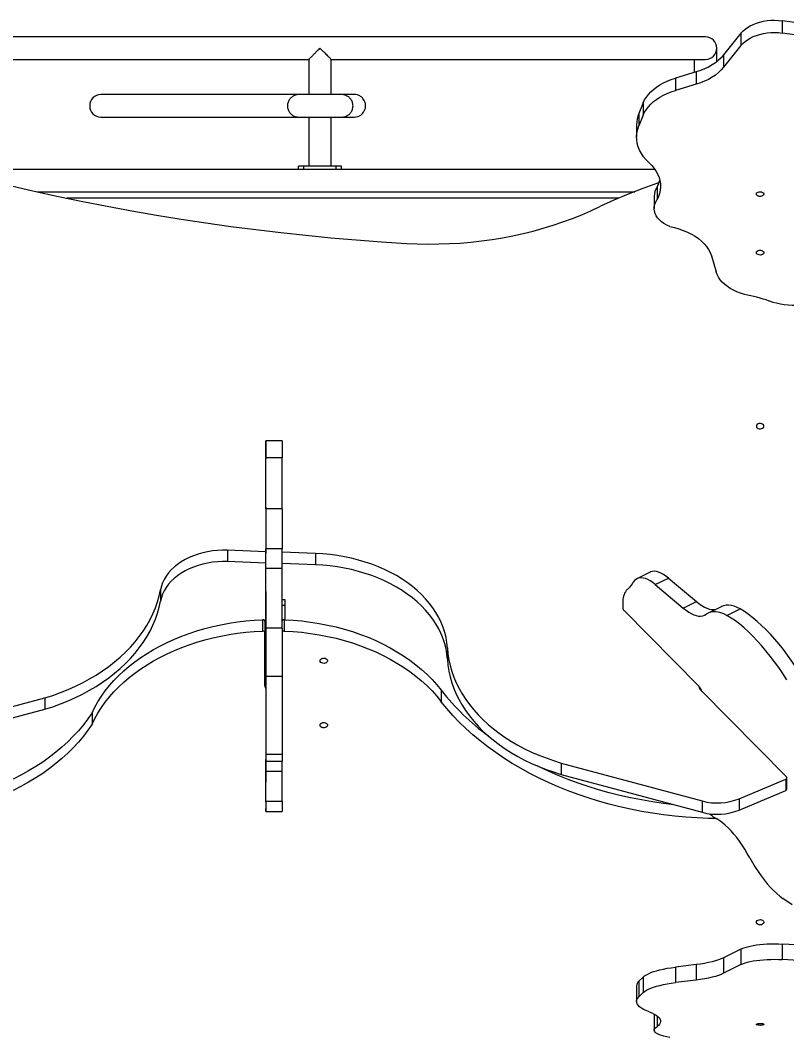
# Model space of a CAD drawing. Header units: millimetres. Extents: x -7098 to 6497, y -6127 to 5201.
# Drawn here: x 1158 to 1874, y 1684 to 2627 of the extents above; entities that cross this region are included whole.
import ezdxf

# ---------------------------------------------------------------- set-up
doc = ezdxf.new("R2010")
doc.units = ezdxf.units.MM
doc.layers.add('DIKOM_ОБЪЕКТ', color=7, linetype='Continuous')
doc.layers.add('DIKOM_РАЗМЕР_ЗОНА', color=7, linetype='Continuous')
doc.styles.add('style1', font='arial.ttf', dxfattribs={"width": 0.8})
doc.dimstyles.new('1-50', dxfattribs={"dimtxt": 300, "dimasz": 200, "dimexe": 100, "dimexo": 0, "dimgap": 100, "dimtad": 1, "dimdec": 0, "dimtxsty": 'style1', "dimcen": 0, "dimclrd": 7, "dimclre": 7, "dimadec": 1, "dimazin": 2, "dimtfac": 1, "dimtdec": 0, "dimtmove": 1, "dimatfit": 3, "dimfxl": 0, "dimlwd": 25, "dimlwe": 18, "dimarcsym": 0})

# ---------------------------------------------------------------- blocks, each defined once
blk = doc.blocks.new('*D19')
at = {"layer": 'Defpoints', "color": 0, "transparency": 16777216}
for p in [(-3422.39, 1730.25), (4498.46, 1730.25), (-3422.39, -5447.23)]:
    blk.add_point(p, dxfattribs=at)
at = {"layer": 'DIKOM_РАЗМЕР_ЗОНА', "color": 7, "lineweight": 18, "transparency": 16777216}
for p, q in [((-3422.39, 1730.25), (-3422.39, -5547.23)), ((4498.46, 1730.25), (4498.46, -5547.23))]:
    blk.add_line(p, q, dxfattribs=at)
at = {"layer": 'DIKOM_РАЗМЕР_ЗОНА', "color": 7, "lineweight": 25, "transparency": 16777216}
blk.add_line((4298.46, -5447.23), (-3222.39, -5447.23), dxfattribs=at)
at = {"layer": 'DIKOM_РАЗМЕР_ЗОНА', "color": 7, "transparency": 16777216}
for points in [[(-3222.39, -5413.9), (-3222.39, -5480.57), (-3422.39, -5447.23)], [(4298.46, -5413.9), (4298.46, -5480.57), (4498.46, -5447.23)]]:
    blk.add_solid(points, dxfattribs=at)
at = {"layer": 'DIKOM_РАЗМЕР_ЗОНА', "color": 0, "transparency": 16777216, "insert": (538.03, -5194.06), "char_height": 300, "attachment_point": 5, "style": 'style1'}
blk.add_mtext('7900', dxfattribs=at)
blk = doc.blocks.new('*D17')
at = {"layer": 'Defpoints', "color": 0, "transparency": 16777216}
for p in [(-5422.39, 1752.13), (6497.47, 1509.82), (-5422.39, -6026.73)]:
    blk.add_point(p, dxfattribs=at)
at = {"layer": 'DIKOM_РАЗМЕР_ЗОНА', "color": 7, "lineweight": 18, "transparency": 16777216}
for p, q in [((-5422.39, 1752.13), (-5422.39, -6126.73)), ((6497.47, 1509.82), (6497.47, -6126.73))]:
    blk.add_line(p, q, dxfattribs=at)
at = {"layer": 'DIKOM_РАЗМЕР_ЗОНА', "color": 7, "lineweight": 25, "transparency": 16777216}
blk.add_line((6297.47, -6026.73), (-5222.39, -6026.73), dxfattribs=at)
at = {"layer": 'DIKOM_РАЗМЕР_ЗОНА', "color": 7, "transparency": 16777216}
for points in [[(-5222.39, -5993.4), (-5222.39, -6060.07), (-5422.39, -6026.73)], [(6297.47, -5993.4), (6297.47, -6060.07), (6497.47, -6026.73)]]:
    blk.add_solid(points, dxfattribs=at)
at = {"layer": 'DIKOM_РАЗМЕР_ЗОНА', "color": 0, "transparency": 16777216, "insert": (537.54, -5773.56), "char_height": 300, "attachment_point": 5, "style": 'style1'}
blk.add_mtext('11900', dxfattribs=at)

msp = doc.modelspace()

# ---------------------------------------------------------------- linework, layer by layer
at = {"layer": 'DIKOM_ОБЪЕКТ', "color": 7, "linetype": 'Continuous', "lineweight": 15}
for p, q in [((1869.55, 2626.39), (1869.55, 2614.9)), ((1924.85, 2618.85), (1869.55, 2626.39)), ((1831.15, 2614.67), (1814.99, 2594.46)), ((1831.15, 2614.67), (1831.15, 2603.18)), ((1924.85, 2607.35), (1869.55, 2614.9)), ((1798.03, 2611.25), (1125.16, 2611.25)), ((1808.53, 2588.15), (1808.53, 2600.75)), ((1831.15, 2603.18), (1814.99, 2582.97)), ((1814.99, 2594.46), (1814.99, 2582.97)), ((1120.09, 2590.25), (1427.61, 2590.25)), ((1427.53, 2590.32), (1427.53, 2557.46)), ((1448.46, 2590.25), (1798.03, 2590.25)), ((1448.53, 2557.48), (1448.53, 2590.33)), ((1787.53, 2590.25), (1787.53, 2578.05)), ((1789.18, 2578.54), (1769.98, 2572.82)), ((1789.18, 2578.54), (1789.18, 2567.05)), ((1769.98, 2572.82), (1769.98, 2561.33)), ((1789.18, 2567.05), (1769.98, 2561.33)), ((1739.91, 2549.76), (1735.86, 2539.89)), ((1739.91, 2549.76), (1739.91, 2538.27)), ((1735.86, 2539.89), (1735.86, 2528.4)), ((1739.91, 2538.27), (1735.86, 2528.4)), ((1427.53, 2536.37), (1427.53, 2490.75)), ((1448.53, 2490.75), (1448.53, 2536.39)), ((1733.72, 2529.2), (1733.72, 2517.71)), ((1418.03, 2487.75), (1418.03, 2490.75)), ((1423.03, 2490.75), (1418.03, 2490.75)), ((1423.03, 2487.75), (1423.03, 2490.75)), ((1453.03, 2490.75), (1423.03, 2490.75)), ((1453.03, 2487.75), (1453.03, 2490.75)), ((1458.03, 2490.75), (1453.03, 2490.75)), ((1458.03, 2487.75), (1458.03, 2490.75)), ((1108.03, 2487.75), (1750.69, 2487.75)), ((1173.97, 2466.75), (1731.91, 2466.75)), ((1750.06, 2462.71), (1750.06, 2451.21)), ((1752.8, 2470.9), (1752.8, 2459.41)), ((1717.09, 2460.75), (1201.67, 2460.75)), ((1803.67, 2407.09), (1808.1, 2391.89)), ((1387.62, 2232.87), (1387.61, 2232.87)), ((1387.61, 2222.27), (1387.61, 2229.53)), ((1387.62, 2229.53), (1387.61, 2229.53)), ((1402.62, 2234.11), (1387.62, 2234.11)), ((1387.62, 2232.43), (1387.62, 2221.58)), ((1387.61, 2225.36), (1387.61, 2217.35)), ((1387.62, 2222.27), (1387.61, 2222.27)), ((1387.62, 2170.85), (1387.62, 2218.22)), ((1402.62, 2218.22), (1387.62, 2218.22)), ((1402.62, 2170.85), (1402.62, 2218.22)), ((1402.62, 2170.85), (1387.62, 2170.85)), ((1387.61, 2130.75), (1351.81, 2132.08)), ((1351.81, 2132.08), (1351.81, 2121.49)), ((1387.61, 2114.96), (1387.62, 2133.57)), ((1402.62, 2133.57), (1387.62, 2133.57)), ((1402.61, 2114.96), (1402.62, 2133.57)), ((1433.98, 2129.04), (1402.62, 2130.2)), ((1433.98, 2129.04), (1433.98, 2118.44)), ((1387.61, 2120.16), (1351.81, 2121.49)), ((1402.61, 2114.96), (1387.61, 2114.96)), ((1433.98, 2118.44), (1402.62, 2119.61)), ((1746.31, 2111.63), (1734.03, 2105.54)), ((1751.16, 2100.06), (1763.45, 2106.15)), ((1763.45, 2106.15), (1789.6, 2084.12)), ((1289.19, 2095.22), (1289.19, 2084.63)), ((1724.04, 2094.6), (1727.05, 2097.32)), ((1751.16, 2100.06), (1777.31, 2078.03)), ((1405.61, 2085.82), (1402.61, 2085.82)), ((1405.61, 2080.56), (1402.61, 2080.56)), ((1405.61, 2067.24), (1405.61, 2080.56)), ((1720.86, 2083.34), (1720.83, 2078.32)), ((1791.82, 2005.13), (1721.98, 2075.74)), ((1777.31, 2078.03), (1789.6, 2084.12)), ((1812.7, 2079.42), (1800.41, 2073.33)), ((1818.1, 2071.26), (1830.39, 2077.35)), ((1384.5, 2067.28), (1384.5, 2056.68)), ((1404.72, 2067.28), (1404.72, 2056.68)), ((1386.61, 2065.86), (1386.61, 2055.27)), ((1402.61, 2059.45), (1387.61, 2059.45)), ((1386.61, 2005.26), (1386.61, 2055.27)), ((1557.07, 2040.94), (1557.07, 2030.34)), ((1387.61, 2035.85), (1387.61, 2015.97)), ((1387.61, 2013.5), (1387.61, 2015.97)), ((1402.61, 2014.1), (1387.61, 2014.1)), ((1387.61, 2010.21), (1387.61, 2013.04)), ((1387.61, 2001.73), (1387.61, 1915.52)), ((1551.24, 2001.34), (1551.24, 1990.75)), ((1793.29, 2001.7), (1873.57, 1920.53)), ((931.02, 1928.76), (1181.12, 1994.2)), ((1181.12, 1994.2), (1181.12, 1983.61)), ((931.02, 1918.17), (1181.12, 1983.61)), ((1225.24, 1980.25), (1225.24, 1969.66)), ((1402.61, 1941.46), (1387.61, 1941.46)), ((1387.61, 1935.07), (1402.61, 1935.07)), ((1387.61, 1897.72), (1387.61, 1925.59)), ((1402.61, 1925.59), (1387.61, 1925.59)), ((1402.61, 1897.72), (1402.61, 1925.59)), ((1663.32, 1933.5), (1794.85, 1898.08)), ((1663.32, 1933.5), (1663.32, 1922.9)), ((1663.32, 1922.9), (1794.85, 1887.49)), ((1829.52, 1900.21), (1872.95, 1918.5)), ((1872.95, 1918.5), (1872.95, 1907.91)), ((1873.93, 1909.13), (1873.93, 1919.72)), ((1387.61, 1907.67), (1387.61, 1912.68)), ((1829.52, 1889.62), (1872.95, 1907.91)), ((1402.61, 1897.72), (1387.61, 1897.72)), ((1387.61, 1897.12), (1387.61, 1895.08)), ((1794.85, 1898.08), (1794.85, 1887.49)), ((1829.52, 1900.21), (1829.52, 1889.62)), ((1387.61, 1888.19), (1402.61, 1888.19)), ((1879.1, 1800.98), (1870.29, 1807.02)), ((1869.55, 1764.54), (1869.55, 1750.05)), ((1924.85, 1761.5), (1869.55, 1764.54)), ((1831.15, 1759.82), (1814.99, 1751.68)), ((1831.15, 1759.82), (1831.15, 1745.33)), ((1789.18, 1745.27), (1769.98, 1742.97)), ((1789.18, 1745.27), (1789.18, 1730.78)), ((1814.99, 1751.68), (1814.99, 1737.19)), ((1831.15, 1745.33), (1814.99, 1737.19)), ((1924.85, 1747.01), (1869.55, 1750.05)), ((1769.98, 1742.97), (1769.98, 1728.48)), ((1739.91, 1733.68), (1735.86, 1729.71)), ((1735.86, 1729.71), (1735.86, 1715.22)), ((1739.91, 1733.68), (1739.91, 1719.19)), ((1789.18, 1730.78), (1769.98, 1728.48)), ((1733.72, 1725.4), (1733.72, 1710.91)), ((1739.91, 1719.19), (1735.86, 1715.22)), ((1750.06, 1698.63), (1750.13, 1699.16)), ((1750.06, 1698.63), (1750.06, 1684.14)), ((1752.8, 1697.49), (1752.8, 1687.44))]:
    msp.add_line(p, q, dxfattribs=at)
at = {"layer": 'DIKOM_ОБЪЕКТ', "color": 7, "linetype": 'Continuous', "lineweight": 15, "flags": 128}
for points in [[(1831.15, 2614.67), (1832.91, 2616.62), (1834.97, 2618.46), (1837.3, 2620.14), (1839.88, 2621.67), (1842.69, 2623.03), (1845.69, 2624.2), (1848.87, 2625.17), (1852.18, 2625.93), (1855.58, 2626.47), (1859.06, 2626.79), (1862.57, 2626.88), (1866.08, 2626.75), (1869.55, 2626.39)], [(1831.15, 2603.18), (1832.91, 2605.13), (1834.97, 2606.96), (1837.3, 2608.65), (1839.88, 2610.18), (1842.69, 2611.54), (1845.69, 2612.71), (1848.87, 2613.68), (1852.18, 2614.44), (1855.58, 2614.98), (1859.06, 2615.3), (1862.57, 2615.39), (1866.08, 2615.26), (1869.55, 2614.9)], [(1814.99, 2594.46), (1812.74, 2591.91), (1810.17, 2589.5), (1807.3, 2587.22), (1804.15, 2585.11), (1800.74, 2583.18), (1797.09, 2581.43), (1793.23, 2579.88), (1789.18, 2578.54)], [(1814.99, 2582.97), (1812.74, 2580.42), (1810.17, 2578.01), (1807.3, 2575.73), (1804.15, 2573.62), (1800.74, 2571.69), (1797.09, 2569.94), (1793.23, 2568.39), (1789.18, 2567.05)], [(1739.91, 2549.76), (1741.2, 2552.46), (1742.82, 2555.09), (1744.76, 2557.62), (1747.01, 2560.05), (1749.56, 2562.35), (1752.38, 2564.51), (1755.46, 2566.53), (1758.79, 2568.38), (1762.33, 2570.05), (1766.07, 2571.53), (1769.98, 2572.82)], [(1458.29, 2557.5), (1458.1, 2557.5), (1457.55, 2557.49), (1456.63, 2557.49), (1455.38, 2557.49), (1453.8, 2557.49), (1451.94, 2557.49), (1449.82, 2557.49), (1447.49, 2557.48), (1444.99, 2557.48), (1442.36, 2557.48), (1439.65, 2557.48), (1436.92, 2557.47), (1434.22, 2557.47), (1431.59, 2557.47), (1429.09, 2557.47), (1426.76, 2557.46), (1424.64, 2557.46), (1422.78, 2557.46), (1421.2, 2557.46), (1419.95, 2557.46), (1419.03, 2557.46), (1418.48, 2557.46), (1418.29, 2557.46)], [(1427.53, 2557.47), (1427.47, 2557.47), (1425.19, 2557.47), (1423.17, 2557.46), (1421.46, 2557.46), (1420.1, 2557.46), (1419.1, 2557.46), (1418.49, 2557.46), (1418.29, 2557.46)], [(1458.29, 2557.5), (1458.1, 2557.5), (1457.53, 2557.5), (1456.6, 2557.49), (1455.32, 2557.49), (1453.72, 2557.49), (1451.83, 2557.49), (1449.68, 2557.49), (1448.53, 2557.49)], [(1739.91, 2538.27), (1741.2, 2540.97), (1742.82, 2543.6), (1744.76, 2546.13), (1747.01, 2548.56), (1749.56, 2550.86), (1752.38, 2553.02), (1755.46, 2555.04), (1758.79, 2556.89), (1762.33, 2558.56), (1766.07, 2560.04), (1769.98, 2561.33)], [(1418.31, 2536.36), (1418.5, 2536.36), (1419.05, 2536.36), (1419.97, 2536.36), (1421.22, 2536.37), (1422.8, 2536.37), (1424.66, 2536.37), (1426.78, 2536.37), (1429.11, 2536.37), (1431.61, 2536.37), (1434.24, 2536.38), (1436.94, 2536.38), (1439.67, 2536.38), (1442.38, 2536.39), (1445.01, 2536.39), (1447.51, 2536.39), (1449.84, 2536.39), (1451.96, 2536.39), (1453.82, 2536.4), (1455.4, 2536.4), (1456.65, 2536.4), (1457.57, 2536.4), (1458.12, 2536.4), (1458.31, 2536.4)], [(1745.39, 2493.69), (1742.63, 2496.48), (1740.22, 2499.4), (1738.17, 2502.43), (1736.5, 2505.55), (1735.21, 2508.75), (1734.32, 2512.01), (1733.82, 2515.3), (1733.73, 2518.6), (1734.04, 2521.9), (1734.75, 2525.17), (1735.86, 2528.4)], [(1072.09, 2492.27), (1081.84, 2489.59), (1104, 2483.68), (1126.29, 2478.01), (1148.69, 2472.57), (1171.21, 2467.37), (1193.83, 2462.41), (1216.56, 2457.68), (1239.38, 2453.2), (1262.3, 2448.97), (1285.3, 2444.97), (1308.38, 2441.22), (1331.54, 2437.71), (1354.77, 2434.45), (1378.07, 2431.43), (1401.43, 2428.67), (1424.84, 2426.14), (1448.31, 2423.87), (1471.82, 2421.85), (1495.37, 2420.07), (1518.95, 2418.55)], [(1745.39, 2493.69), (1747.91, 2491.17), (1750.11, 2488.54), (1751.99, 2485.79), (1753.52, 2482.97), (1754.7, 2480.07), (1755.52, 2477.12), (1755.98, 2474.14), (1756.07, 2471.15), (1755.8, 2468.16), (1755.16, 2465.2), (1754.16, 2462.27), (1752.8, 2459.41)], [(1754.69, 2475.18), (1753.26, 2474.68), (1739.46, 2469.65), (1725.87, 2464.35), (1712.48, 2458.8), (1699.32, 2452.99)], [(1845.53, 2464.56), (1845.72, 2465.29), (1846.27, 2465.94), (1847.12, 2466.44), (1848.17, 2466.74), (1849.32, 2466.8), (1850.44, 2466.62), (1851.4, 2466.21), (1852.11, 2465.63), (1852.48, 2464.93), (1852.48, 2464.19), (1852.11, 2463.49), (1851.4, 2462.9), (1850.44, 2462.5), (1849.32, 2462.32), (1848.17, 2462.38), (1847.12, 2462.67), (1846.27, 2463.18), (1845.72, 2463.83), (1845.53, 2464.56)], [(1518.95, 2418.55), (1528.96, 2418.11), (1538.99, 2417.92), (1549.01, 2417.99), (1559.03, 2418.32), (1569.02, 2418.91), (1578.98, 2419.75), (1588.89, 2420.85), (1598.73, 2422.2), (1608.5, 2423.79), (1618.18, 2425.64), (1627.77, 2427.74), (1637.23, 2430.08), (1646.58, 2432.66), (1655.78, 2435.48), (1664.83, 2438.53), (1673.73, 2441.81), (1682.44, 2445.32), (1690.98, 2449.04), (1699.32, 2452.99)], [(1764.58, 2434.34), (1761.79, 2435.61), (1759.23, 2437.07), (1756.94, 2438.7), (1754.95, 2440.48), (1753.27, 2442.39), (1751.92, 2444.41), (1750.94, 2446.52), (1750.31, 2448.68), (1750.07, 2450.87), (1750.2, 2453.06), (1750.7, 2455.23), (1751.57, 2457.36), (1752.8, 2459.41)], [(1764.58, 2434.34), (1768.97, 2433.35), (1773.21, 2432.14), (1777.29, 2430.7), (1781.17, 2429.06), (1784.84, 2427.22), (1788.26, 2425.2), (1791.41, 2423), (1794.27, 2420.65), (1796.83, 2418.15), (1799.06, 2415.53), (1800.95, 2412.8), (1802.49, 2409.98), (1803.67, 2407.09)], [(1845.53, 2409.92), (1845.72, 2410.65), (1846.27, 2411.3), (1847.12, 2411.8), (1848.17, 2412.1), (1849.32, 2412.16), (1850.44, 2411.98), (1851.4, 2411.58), (1852.11, 2410.99), (1852.48, 2410.29), (1852.48, 2409.55), (1852.11, 2408.85), (1851.4, 2408.27), (1850.44, 2407.86), (1849.32, 2407.68), (1848.17, 2407.74), (1847.12, 2408.04), (1846.27, 2408.54), (1845.72, 2409.19), (1845.53, 2409.92)], [(1834.41, 2370.92), (1830.83, 2372.01), (1827.42, 2373.31), (1824.2, 2374.8), (1821.2, 2376.47), (1818.45, 2378.31), (1815.95, 2380.29), (1813.75, 2382.41), (1811.85, 2384.65), (1810.26, 2386.98), (1809.01, 2389.4), (1808.1, 2391.89)], [(1845.54, 2247.93), (1845.73, 2247.13), (1846.27, 2246.41), (1847.12, 2245.86), (1848.18, 2245.53), (1849.32, 2245.46), (1850.44, 2245.66), (1851.41, 2246.11), (1852.11, 2246.75), (1852.49, 2247.53), (1852.49, 2248.34), (1852.11, 2249.11), (1851.41, 2249.76), (1850.44, 2250.2), (1849.32, 2250.4), (1848.18, 2250.34), (1847.12, 2250.01), (1846.27, 2249.46), (1845.73, 2248.74), (1845.54, 2247.93)], [(1387.61, 2225.36), (1387.61, 2227.43), (1387.61, 2229.17), (1387.61, 2230.59), (1387.61, 2231.68), (1387.61, 2232.42), (1387.61, 2232.81), (1387.61, 2232.85), (1387.61, 2232.54), (1387.61, 2231.88), (1387.61, 2230.87), (1387.61, 2229.53)], [(1387.62, 2232.43), (1387.62, 2233.33), (1387.62, 2233.9), (1387.62, 2234.11), (1387.62, 2233.97), (1387.62, 2233.48), (1387.62, 2232.65), (1387.62, 2231.47), (1387.62, 2229.97), (1387.62, 2228.16), (1387.62, 2226.06), (1387.62, 2223.69), (1387.62, 2221.06), (1387.62, 2218.22)], [(1402.62, 2234.11), (1402.62, 2233.97), (1402.62, 2233.48), (1402.62, 2232.65), (1402.62, 2231.47), (1402.62, 2229.97), (1402.62, 2228.16), (1402.62, 2226.06), (1402.62, 2223.69), (1402.62, 2221.06), (1402.62, 2218.22)], [(1387.62, 2221.58), (1387.62, 2220.36), (1387.61, 2219.51), (1387.61, 2219.03), (1387.61, 2218.93), (1387.61, 2219.21), (1387.61, 2219.86), (1387.61, 2220.88), (1387.61, 2222.27)], [(1387.61, 2172.39), (1387.61, 2177.41), (1387.61, 2182.33), (1387.61, 2187.11), (1387.61, 2191.74), (1387.61, 2196.17), (1387.61, 2200.39), (1387.61, 2204.36), (1387.61, 2208.06), (1387.61, 2211.48), (1387.61, 2214.58), (1387.61, 2217.35)], [(1387.61, 2172.39), (1387.61, 2167.84), (1387.61, 2163.38), (1387.61, 2159.04), (1387.61, 2154.84), (1387.61, 2150.82), (1387.61, 2146.99), (1387.61, 2143.39), (1387.61, 2140.02), (1387.61, 2136.92), (1387.61, 2134.11), (1387.61, 2131.59), (1387.61, 2129.4)], [(1387.62, 2170.85), (1387.62, 2167.76), (1387.62, 2164.5), (1387.62, 2161.12), (1387.62, 2157.63), (1387.62, 2154.08), (1387.62, 2150.51), (1387.62, 2146.95), (1387.62, 2143.44), (1387.62, 2140.02), (1387.62, 2136.72), (1387.62, 2133.57)], [(1402.62, 2170.85), (1402.62, 2167.76), (1402.62, 2164.5), (1402.62, 2161.12), (1402.62, 2157.63), (1402.62, 2154.08), (1402.62, 2150.51), (1402.62, 2146.95), (1402.62, 2143.44), (1402.62, 2140.02), (1402.62, 2136.72), (1402.62, 2133.57)], [(1351.81, 2132.08), (1347.1, 2132.13), (1342.41, 2131.91), (1337.74, 2131.43), (1333.15, 2130.69), (1328.65, 2129.71), (1324.28, 2128.47), (1320.05, 2127), (1316.01, 2125.29), (1312.16, 2123.37), (1308.54, 2121.24), (1305.16, 2118.91), (1302.06, 2116.4), (1299.24, 2113.73), (1296.72, 2110.91), (1294.53, 2107.96), (1292.67, 2104.9), (1291.15, 2101.74), (1289.99, 2098.51), (1289.19, 2095.22)], [(1387.61, 2093.47), (1387.61, 2096.84), (1387.61, 2100.25), (1387.61, 2103.66), (1387.61, 2107.04), (1387.61, 2110.33), (1387.61, 2113.5), (1387.61, 2116.52), (1387.61, 2119.33), (1387.61, 2121.92), (1387.61, 2124.25), (1387.61, 2126.29), (1387.61, 2128.01), (1387.61, 2129.4)], [(1557.07, 2040.94), (1556.61, 2045.78), (1555.78, 2050.6), (1554.6, 2055.38), (1553.06, 2060.11), (1551.17, 2064.78), (1548.94, 2069.37), (1546.37, 2073.87), (1543.47, 2078.27), (1540.24, 2082.55), (1536.7, 2086.71), (1532.86, 2090.73), (1528.72, 2094.6), (1524.3, 2098.31), (1519.6, 2101.85), (1514.66, 2105.21), (1509.46, 2108.38), (1504.04, 2111.35), (1498.41, 2114.12), (1492.57, 2116.67), (1486.56, 2119), (1480.38, 2121.1), (1474.05, 2122.97), (1467.59, 2124.6), (1461.02, 2125.99), (1454.36, 2127.13), (1447.62, 2128.02), (1440.82, 2128.65), (1433.98, 2129.04)], [(1351.81, 2121.49), (1347.1, 2121.53), (1342.41, 2121.31), (1337.74, 2120.84), (1333.15, 2120.1), (1328.65, 2119.11), (1324.28, 2117.88), (1320.05, 2116.4), (1316.01, 2114.7), (1312.16, 2112.77), (1308.54, 2110.64), (1305.16, 2108.32), (1302.06, 2105.81), (1299.24, 2103.14), (1296.72, 2100.32), (1294.53, 2097.37), (1292.67, 2094.31), (1291.15, 2091.15), (1289.99, 2087.92), (1289.19, 2084.63)], [(1387.61, 2059.45), (1387.61, 2063.44), (1387.61, 2067.58), (1387.61, 2071.84), (1387.61, 2076.2), (1387.61, 2080.63), (1387.61, 2085.09), (1387.61, 2089.57), (1387.61, 2094.02), (1387.61, 2098.43), (1387.61, 2102.75), (1387.61, 2106.96), (1387.61, 2111.04), (1387.61, 2114.96)], [(1402.61, 2059.45), (1402.61, 2063.44), (1402.61, 2067.58), (1402.61, 2071.84), (1402.61, 2076.2), (1402.61, 2080.63), (1402.61, 2085.09), (1402.61, 2089.57), (1402.61, 2094.02), (1402.61, 2098.42), (1402.61, 2102.75), (1402.61, 2106.96), (1402.61, 2111.04), (1402.61, 2114.96)], [(1557.07, 2030.34), (1556.61, 2035.19), (1555.78, 2040.01), (1554.6, 2044.79), (1553.06, 2049.52), (1551.17, 2054.19), (1548.94, 2058.78), (1546.37, 2063.28), (1543.47, 2067.68), (1540.24, 2071.96), (1536.7, 2076.12), (1532.86, 2080.14), (1528.72, 2084.01), (1524.3, 2087.72), (1519.6, 2091.26), (1514.66, 2094.62), (1509.46, 2097.79), (1504.04, 2100.76), (1498.41, 2103.52), (1492.57, 2106.08), (1486.56, 2108.41), (1480.38, 2110.51), (1474.05, 2112.38), (1467.59, 2114.01), (1461.02, 2115.4), (1454.36, 2116.53), (1447.62, 2117.42), (1440.82, 2118.06), (1433.98, 2118.44)], [(1751.16, 2100.06), (1748.78, 2101.92), (1746.45, 2103.48), (1744.18, 2104.71), (1742, 2105.61), (1739.93, 2106.16), (1737.98, 2106.37), (1736.16, 2106.24), (1734.5, 2105.75), (1733, 2104.92), (1731.68, 2103.76), (1730.54, 2102.27)], [(1763.45, 2106.15), (1761.07, 2108.01), (1758.73, 2109.57), (1756.47, 2110.8), (1754.29, 2111.7), (1752.22, 2112.26), (1750.26, 2112.47), (1748.45, 2112.33), (1746.78, 2111.84), (1746.31, 2111.63)], [(1181.12, 1994.2), (1188.53, 1996.59), (1195.77, 1999.22), (1202.85, 2002.07), (1209.73, 2005.15), (1216.41, 2008.44), (1222.87, 2011.94), (1229.11, 2015.64), (1235.11, 2019.54), (1240.85, 2023.63), (1246.32, 2027.89), (1251.52, 2032.32), (1256.44, 2036.91), (1261.06, 2041.66), (1265.37, 2046.55), (1269.37, 2051.57), (1273.04, 2056.71), (1276.38, 2061.96), (1279.39, 2067.32), (1282.06, 2072.76), (1284.37, 2078.29), (1286.34, 2083.88), (1287.95, 2089.53), (1289.19, 2095.22)], [(1387.61, 2093.47), (1387.61, 2089.28), (1387.61, 2084.95), (1387.61, 2080.49), (1387.61, 2075.94), (1387.61, 2071.32), (1387.61, 2066.68), (1387.61, 2062.04), (1387.61, 2057.42), (1387.61, 2052.87), (1387.61, 2048.4), (1387.61, 2044.06), (1387.61, 2039.87), (1387.61, 2035.85)], [(1405.61, 2080.56), (1405.61, 2082.24), (1405.61, 2083.63), (1405.61, 2084.69), (1405.61, 2085.41), (1405.61, 2085.77), (1405.61, 2085.82)], [(1181.12, 1983.61), (1188.53, 1986), (1195.77, 1988.62), (1202.85, 1991.48), (1209.73, 1994.55), (1216.41, 1997.85), (1222.87, 2001.35), (1229.11, 2005.05), (1235.11, 2008.95), (1240.85, 2013.03), (1246.32, 2017.3), (1251.52, 2021.73), (1256.44, 2026.32), (1261.06, 2031.07), (1265.37, 2035.95), (1269.37, 2040.97), (1273.04, 2046.12), (1276.38, 2051.37), (1279.39, 2056.72), (1282.06, 2062.17), (1284.37, 2067.69), (1286.34, 2073.29), (1287.95, 2078.94), (1289.19, 2084.63)], [(1777.31, 2078.03), (1779.84, 2076.02), (1782.33, 2074.32), (1784.75, 2072.93), (1787.1, 2071.85), (1789.35, 2071.1), (1791.49, 2070.67), (1793.51, 2070.59), (1795.4, 2070.83), (1797.14, 2071.41), (1798.71, 2072.31)], [(1789.6, 2084.12), (1792.13, 2082.12), (1794.61, 2080.41), (1797.04, 2079.02), (1799.38, 2077.94), (1801.64, 2077.19), (1803.78, 2076.77), (1805.8, 2076.68), (1807.63, 2076.91)], [(1830.39, 2077.35), (1827.53, 2078.73), (1824.77, 2079.75), (1822.12, 2080.42), (1819.59, 2080.74), (1817.21, 2080.69), (1814.97, 2080.28), (1812.9, 2079.52), (1812.7, 2079.42)], [(1886.24, 2017.18), (1882.49, 2023.01), (1878.66, 2028.66), (1874.75, 2034.13), (1870.78, 2039.38), (1866.76, 2044.42), (1862.7, 2049.21), (1858.61, 2053.75), (1854.52, 2058.02), (1850.42, 2062.01), (1846.34, 2065.71), (1842.28, 2069.1), (1838.26, 2072.18), (1834.3, 2074.93), (1830.39, 2077.35)], [(1225.24, 1980.25), (1227.84, 1985.55), (1230.78, 1990.75), (1234.04, 1995.86), (1237.61, 2000.86), (1241.5, 2005.75), (1245.69, 2010.5), (1250.17, 2015.12), (1254.94, 2019.6), (1259.99, 2023.92), (1265.3, 2028.07), (1270.87, 2032.06), (1276.69, 2035.86), (1282.73, 2039.48), (1289, 2042.91), (1295.48, 2046.13), (1302.15, 2049.15), (1309.01, 2051.95), (1316.03, 2054.54), (1323.21, 2056.9), (1330.53, 2059.03), (1337.98, 2060.93), (1345.54, 2062.6), (1353.2, 2064.02), (1360.94, 2065.21), (1368.75, 2066.14), (1376.6, 2066.83), (1384.5, 2067.28)], [(1387.61, 2069.58), (1387.61, 2070.25), (1387.61, 2070.58), (1387.61, 2070.54), (1387.61, 2070.12), (1387.61, 2069.38), (1387.61, 2068.39), (1387.61, 2067.26), (1387.61, 2066.12), (1387.61, 2065.08), (1387.61, 2064.27), (1387.61, 2063.76), (1387.61, 2063.62), (1387.61, 2063.85), (1387.61, 2064.44), (1387.61, 2065.32), (1387.61, 2066.39), (1387.61, 2067.54), (1387.61, 2068.65), (1387.61, 2069.58)], [(1404.72, 2067.28), (1412.94, 2066.81), (1421.12, 2066.07), (1429.24, 2065.07), (1437.28, 2063.8), (1445.24, 2062.27), (1453.08, 2060.49), (1460.8, 2058.44), (1468.38, 2056.15), (1475.8, 2053.61), (1483.05, 2050.83), (1490.1, 2047.81), (1496.95, 2044.57), (1503.59, 2041.1), (1509.98, 2037.42), (1516.14, 2033.54), (1522.03, 2029.46), (1527.64, 2025.19), (1532.98, 2020.74), (1538.01, 2016.12), (1542.74, 2011.34), (1547.15, 2006.41), (1551.24, 2001.34)], [(1818.1, 2071.26), (1815.24, 2072.63), (1812.48, 2073.66), (1809.83, 2074.33), (1807.31, 2074.64), (1804.92, 2074.6), (1802.68, 2074.19), (1800.61, 2073.43), (1798.71, 2072.31)], [(1873.96, 2011.09), (1870.21, 2016.92), (1866.37, 2022.57), (1862.46, 2028.04), (1858.49, 2033.29), (1854.47, 2038.32), (1850.41, 2043.12), (1846.33, 2047.66), (1842.23, 2051.93), (1838.13, 2055.92), (1834.05, 2059.62), (1829.99, 2063.01), (1825.98, 2066.09), (1822.01, 2068.84), (1818.1, 2071.26)], [(1225.24, 1969.66), (1227.84, 1974.95), (1230.78, 1980.16), (1234.04, 1985.27), (1237.61, 1990.27), (1241.5, 1995.15), (1245.69, 1999.91), (1250.17, 2004.53), (1254.94, 2009), (1259.99, 2013.32), (1265.3, 2017.48), (1270.87, 2021.46), (1276.69, 2025.27), (1282.73, 2028.89), (1289, 2032.31), (1295.48, 2035.54), (1302.15, 2038.56), (1309.01, 2041.36), (1316.03, 2043.94), (1323.21, 2046.31), (1330.53, 2048.44), (1337.98, 2050.34), (1345.54, 2052.01), (1353.2, 2053.43), (1360.94, 2054.61), (1368.75, 2055.55), (1376.6, 2056.24), (1384.5, 2056.68)], [(1387.61, 2059.45), (1387.61, 2055.27), (1387.61, 2050.92), (1387.61, 2046.44), (1387.61, 2041.85), (1387.61, 2037.2), (1387.61, 2032.51), (1387.61, 2027.82), (1387.61, 2023.17), (1387.61, 2018.58), (1387.61, 2014.1)], [(1402.61, 2059.45), (1402.61, 2055.27), (1402.61, 2050.92), (1402.61, 2046.44), (1402.61, 2041.85), (1402.61, 2037.2), (1402.61, 2032.51), (1402.61, 2027.82), (1402.61, 2023.17), (1402.61, 2018.58), (1402.61, 2014.1)], [(1404.72, 2056.68), (1412.94, 2056.22), (1421.12, 2055.48), (1429.24, 2054.48), (1437.28, 2053.21), (1445.24, 2051.68), (1453.08, 2049.89), (1460.8, 2047.85), (1468.38, 2045.55), (1475.8, 2043.01), (1483.05, 2040.23), (1490.1, 2037.22), (1496.95, 2033.97), (1503.59, 2030.51), (1509.98, 2026.83), (1516.14, 2022.95), (1522.03, 2018.86), (1527.64, 2014.59), (1532.98, 2010.15), (1538.01, 2005.53), (1542.74, 2000.75), (1547.15, 1995.82), (1551.24, 1990.75)], [(1557.07, 2040.94), (1557.57, 2035.41), (1558.43, 2029.9), (1559.64, 2024.43), (1561.2, 2019), (1563.11, 2013.63), (1565.36, 2008.32), (1567.96, 2003.09), (1570.88, 1997.95), (1574.13, 1992.92), (1577.71, 1987.99), (1581.59, 1983.18), (1585.78, 1978.5), (1590.27, 1973.96), (1595.05, 1969.57), (1600.1, 1965.34), (1605.42, 1961.28), (1610.99, 1957.39), (1616.81, 1953.69), (1622.87, 1950.17), (1629.14, 1946.86), (1635.61, 1943.75), (1642.29, 1940.85), (1649.14, 1938.18), (1656.15, 1935.72), (1663.32, 1933.5)], [(1438.11, 2028.98), (1438.3, 2029.78), (1438.85, 2030.5), (1439.7, 2031.05), (1440.75, 2031.38), (1441.9, 2031.45), (1443.02, 2031.25), (1443.98, 2030.8), (1444.69, 2030.16), (1445.06, 2029.38), (1445.06, 2028.57), (1444.69, 2027.8), (1443.98, 2027.15), (1443.02, 2026.71), (1441.9, 2026.51), (1440.75, 2026.57), (1439.7, 2026.9), (1438.85, 2027.45), (1438.3, 2028.17), (1438.11, 2028.98)], [(1557.07, 2030.34), (1557.57, 2024.82), (1558.43, 2019.31), (1559.64, 2013.84), (1561.2, 2008.41), (1563.11, 2003.03), (1565.36, 1997.73), (1567.96, 1992.5), (1570.88, 1987.36), (1574.13, 1982.32), (1577.71, 1977.39), (1581.59, 1972.58), (1585.78, 1967.91), (1590.27, 1963.37), (1595.05, 1958.98), (1600.1, 1954.75), (1605.42, 1950.68), (1610.99, 1946.8), (1616.81, 1943.09), (1622.87, 1939.58), (1629.14, 1936.27), (1635.61, 1933.16), (1642.29, 1930.26), (1649.14, 1927.58), (1656.15, 1925.13), (1663.32, 1922.9)], [(1387.61, 2014.79), (1387.61, 2014.67), (1387.61, 2014.33), (1387.61, 2013.78), (1387.61, 2013.04)], [(1387.61, 2014.1), (1387.61, 2007.44), (1387.61, 2000.93), (1387.61, 1994.59), (1387.61, 1988.45), (1387.61, 1982.52), (1387.61, 1976.82), (1387.61, 1971.37), (1387.61, 1966.18), (1387.61, 1961.27), (1387.61, 1956.67), (1387.61, 1952.37), (1387.61, 1948.39), (1387.61, 1944.75), (1387.61, 1941.46)], [(1387.61, 2010.21), (1387.61, 2009.3), (1387.61, 2008.27), (1387.61, 2007.14), (1387.61, 2005.97), (1387.61, 2004.8), (1387.61, 2003.67), (1387.61, 2002.64), (1387.61, 2001.73)], [(1402.61, 2014.1), (1402.61, 2007.44), (1402.61, 2000.93), (1402.61, 1994.59), (1402.61, 1988.45), (1402.61, 1982.52), (1402.61, 1976.82), (1402.61, 1971.37), (1402.61, 1966.18), (1402.61, 1961.27), (1402.61, 1956.66), (1402.61, 1952.37), (1402.61, 1948.39), (1402.61, 1944.75), (1402.61, 1941.46)], [(1807.9, 1881.65), (1800.88, 1881.79), (1790.33, 1882.24), (1779.82, 1882.94), (1769.34, 1883.91), (1758.92, 1885.14), (1748.56, 1886.63), (1738.29, 1888.37), (1728.11, 1890.37), (1718.03, 1892.63), (1708.08, 1895.13), (1698.25, 1897.88), (1688.57, 1900.87), (1679.04, 1904.1), (1669.68, 1907.57), (1660.49, 1911.27), (1651.5, 1915.19), (1642.71, 1919.34), (1634.13, 1923.7), (1625.77, 1928.28), (1617.64, 1933.06), (1609.76, 1938.04), (1602.13, 1943.21), (1594.76, 1948.57), (1587.66, 1954.11), (1580.84, 1959.83), (1574.31, 1965.71), (1568.08, 1971.75), (1562.15, 1977.94), (1556.53, 1984.28), (1551.24, 1990.75)], [(1225.24, 1980.25), (1221.34, 1974.6), (1217.12, 1969.07), (1212.59, 1963.66), (1207.74, 1958.4), (1202.59, 1953.27), (1197.15, 1948.31), (1191.42, 1943.5), (1185.42, 1938.86), (1179.16, 1934.41), (1172.64, 1930.14), (1165.89, 1926.06), (1158.89, 1922.18), (1151.69, 1918.51)], [(1225.24, 1969.66), (1221.34, 1964.01), (1217.12, 1958.48), (1212.59, 1953.07), (1207.74, 1947.8), (1202.59, 1942.68), (1197.15, 1937.71), (1191.42, 1932.91), (1185.42, 1928.27), (1179.16, 1923.81), (1172.64, 1919.54), (1165.89, 1915.47), (1158.89, 1911.59), (1151.69, 1907.92)], [(1438.11, 1968.8), (1438.3, 1969.6), (1438.85, 1970.32), (1439.69, 1970.87), (1440.75, 1971.2), (1441.9, 1971.27), (1443.01, 1971.07), (1443.98, 1970.62), (1444.69, 1969.98), (1445.06, 1969.2), (1445.06, 1968.39), (1444.69, 1967.62), (1443.98, 1966.97), (1443.01, 1966.53), (1441.9, 1966.33), (1440.75, 1966.39), (1439.69, 1966.72), (1438.85, 1967.27), (1438.3, 1967.99), (1438.11, 1968.8)], [(1387.61, 1941.46), (1387.61, 1939.45), (1387.61, 1937.81), (1387.61, 1936.54), (1387.61, 1935.67), (1387.61, 1935.18), (1387.61, 1935.09), (1387.61, 1935.39), (1387.61, 1936.08)], [(1387.61, 1925.59), (1387.61, 1928.16), (1387.61, 1930.41), (1387.61, 1932.35), (1387.61, 1933.95), (1387.61, 1935.21), (1387.61, 1936.11), (1387.61, 1936.65), (1387.61, 1936.82), (1387.61, 1936.63), (1387.61, 1936.08)], [(1402.61, 1941.46), (1402.61, 1939.45), (1402.61, 1937.81), (1402.61, 1936.54), (1402.61, 1935.67), (1402.61, 1935.18), (1402.61, 1935.07)], [(1402.61, 1925.59), (1402.61, 1928.16), (1402.61, 1930.41), (1402.61, 1932.35), (1402.61, 1933.95), (1402.61, 1935.07)], [(1768.42, 1894.6), (1758.92, 1895.73), (1748.56, 1897.22), (1738.29, 1898.97), (1728.11, 1900.97), (1718.03, 1903.22), (1708.08, 1905.72), (1698.25, 1908.47), (1688.57, 1911.46), (1679.04, 1914.69), (1669.68, 1918.16), (1660.49, 1921.86), (1651.5, 1925.79), (1642.71, 1929.93), (1640.72, 1930.92)], [(1387.61, 1912.68), (1387.61, 1912.98), (1387.61, 1913.33), (1387.61, 1913.71), (1387.61, 1914.1), (1387.61, 1914.49), (1387.61, 1914.87), (1387.61, 1915.21), (1387.61, 1915.52)], [(1872.95, 1918.5), (1873.28, 1918.68), (1873.56, 1918.89), (1873.76, 1919.15), (1873.89, 1919.42), (1873.93, 1919.71), (1873.89, 1920), (1873.77, 1920.28), (1873.57, 1920.53)], [(1387.61, 1897.12), (1387.61, 1897.92), (1387.61, 1898.88), (1387.61, 1899.99), (1387.61, 1901.25), (1387.61, 1902.65), (1387.61, 1904.2), (1387.61, 1905.87), (1387.61, 1907.67)], [(1387.61, 1897.72), (1387.61, 1895.32), (1387.61, 1893.25), (1387.61, 1891.51), (1387.61, 1890.13), (1387.61, 1889.11), (1387.61, 1888.46), (1387.61, 1888.19), (1387.61, 1888.31), (1387.61, 1888.8), (1387.61, 1889.67), (1387.61, 1890.9)], [(1402.61, 1897.72), (1402.61, 1895.32), (1402.61, 1893.25), (1402.61, 1891.51), (1402.61, 1890.13), (1402.61, 1889.11), (1402.61, 1888.46), (1402.61, 1888.19), (1402.61, 1888.19)], [(1387.61, 1895.08), (1387.61, 1894.71), (1387.61, 1894.3), (1387.61, 1893.84), (1387.61, 1893.34), (1387.61, 1892.8), (1387.61, 1892.21), (1387.61, 1891.58), (1387.61, 1890.9)], [(1839.32, 1845.07), (1837.08, 1849.12), (1834.72, 1853.05), (1832.28, 1856.85), (1829.75, 1860.48), (1827.17, 1863.93), (1824.54, 1867.17), (1821.88, 1870.18), (1819.21, 1872.95), (1816.54, 1875.45), (1813.9, 1877.67), (1811.29, 1879.61), (1808.73, 1881.23)], [(1839.32, 1845.07), (1841.81, 1840.6), (1844.42, 1836.27), (1847.12, 1832.09), (1849.91, 1828.09), (1852.76, 1824.29), (1855.67, 1820.72), (1858.6, 1817.41), (1861.55, 1814.36), (1864.49, 1811.6), (1867.41, 1809.15), (1870.29, 1807.02)], [(1845.53, 1784.82), (1845.72, 1785.62), (1846.27, 1786.34), (1847.12, 1786.89), (1848.17, 1787.22), (1849.32, 1787.29), (1850.44, 1787.09), (1851.4, 1786.64), (1852.11, 1786), (1852.48, 1785.23), (1852.48, 1784.41), (1852.11, 1783.64), (1851.4, 1783), (1850.44, 1782.55), (1849.32, 1782.35), (1848.17, 1782.42), (1847.12, 1782.74), (1846.27, 1783.3), (1845.72, 1784.01), (1845.53, 1784.82)], [(1831.15, 1759.82), (1832.91, 1760.6), (1834.97, 1761.34), (1837.3, 1762.02), (1839.88, 1762.64), (1842.69, 1763.18), (1845.69, 1763.65), (1848.87, 1764.04), (1852.18, 1764.35), (1855.58, 1764.57), (1859.06, 1764.7), (1862.57, 1764.73), (1866.08, 1764.68), (1869.55, 1764.54)], [(1814.99, 1751.68), (1812.74, 1750.65), (1810.17, 1749.68), (1807.3, 1748.77), (1804.15, 1747.92), (1800.74, 1747.14), (1797.09, 1746.43), (1793.23, 1745.81), (1789.18, 1745.27)], [(1831.15, 1745.33), (1832.91, 1746.12), (1834.97, 1746.85), (1837.3, 1747.53), (1839.88, 1748.15), (1842.69, 1748.69), (1845.69, 1749.16), (1848.87, 1749.55), (1852.18, 1749.86), (1855.58, 1750.08), (1859.06, 1750.21), (1862.57, 1750.25), (1866.08, 1750.19), (1869.55, 1750.05)], [(1739.91, 1733.68), (1741.2, 1734.77), (1742.82, 1735.83), (1744.76, 1736.85), (1747.01, 1737.82), (1749.56, 1738.75), (1752.38, 1739.62), (1755.46, 1740.43), (1758.79, 1741.18), (1762.33, 1741.85), (1766.07, 1742.45), (1769.98, 1742.97)], [(1814.99, 1737.19), (1812.74, 1736.17), (1810.17, 1735.19), (1807.3, 1734.28), (1804.15, 1733.43), (1800.74, 1732.65), (1797.09, 1731.94), (1793.23, 1731.32), (1789.18, 1730.78)], [(1739.91, 1719.19), (1741.2, 1720.28), (1742.82, 1721.34), (1744.76, 1722.36), (1747.01, 1723.33), (1749.56, 1724.26), (1752.38, 1725.13), (1755.46, 1725.94), (1758.79, 1726.69), (1762.33, 1727.36), (1766.07, 1727.96), (1769.98, 1728.48)], [(1745.39, 1701.24), (1742.63, 1702.37), (1740.22, 1703.54), (1738.17, 1704.76), (1736.5, 1706.02), (1735.21, 1707.31), (1734.32, 1708.62), (1733.82, 1709.94), (1733.73, 1711.27), (1734.04, 1712.6), (1734.75, 1713.92), (1735.86, 1715.22)], [(1745.39, 1701.24), (1747.91, 1700.23), (1750.11, 1699.17), (1751.99, 1698.06), (1753.52, 1696.92), (1754.7, 1695.76), (1755.52, 1694.57), (1755.98, 1693.37), (1756.07, 1692.17), (1755.8, 1690.96), (1755.16, 1689.77), (1754.16, 1688.59), (1752.8, 1687.44)], [(1845.53, 1689.51), (1845.72, 1689.81), (1846.27, 1690.07), (1847.12, 1690.27), (1848.17, 1690.39), (1849.32, 1690.41), (1850.44, 1690.34), (1851.4, 1690.18), (1852.11, 1689.94), (1852.48, 1689.66), (1852.48, 1689.36), (1852.11, 1689.08), (1851.4, 1688.85), (1850.44, 1688.68), (1849.32, 1688.61), (1848.17, 1688.63), (1847.12, 1688.75), (1846.27, 1688.96), (1845.72, 1689.22), (1845.53, 1689.51)], [(1764.58, 1677.35), (1761.79, 1677.86), (1759.23, 1678.44), (1756.94, 1679.1), (1754.95, 1679.82), (1753.27, 1680.59), (1751.92, 1681.4), (1750.94, 1682.25), (1750.31, 1683.12), (1750.07, 1684), (1750.2, 1684.88), (1750.7, 1685.76), (1751.57, 1686.61), (1752.8, 1687.44)]]:
    msp.add_lwpolyline(points, dxfattribs=at)
at = {"layer": 'DIKOM_ОБЪЕКТ', "color": 7, "linetype": 'Continuous', "lineweight": 15}
for centre, radius, start, end in [((1798.03, 2600.75), 10.5, 0, 90), ((1798.03, 2600.75), 10.5, 270, 0), ((1233.57, 2546.91), 10.55, 90.17555, 269.71897), ((1761.82, 2529.12), 28.11, 157.48158, 179.84757), ((1728.78, 2484.03), 27.38, 331.33092, 346.48784), ((1764.26, 2462.51), 14.2, 143.77739, 179.20321), ((1804.65, 2212.93), 160.76, 70.82213, 79.32934), ((1883.59, 2448.94), 88.13, 252.75116, 271.63681), ((1738.75, 2084.36), 17.92, 145.1665, 183.26736), ((1717.61, 2107.69), 14.03, 312.33351, 337.27549), ((1724.99, 2078.63), 4.17, 184.16907, 223.75542), ((1384.83, 2065.48), 1.82, 12.00177, 100.44172), ((1404.4, 2065.45), 1.85, 79.98508, 164.78491), ((1384.83, 2054.89), 1.82, 12.00163, 100.44186), ((1404.4, 2054.86), 1.85, 79.97692, 164.84621), ((1390.05, 2015.93), 3.44, 181.30571, 224.77527), ((1390.05, 2005.34), 3.44, 181.30782, 224.82337), ((1736.29, 2148.74), 236.58, 218.53829, 233.41869), ((1782.07, 1996.04), 13.33, 18.47305, 42.99183), ((1795.57, 2004.16), 3.35, 171.48478, 227.24097), ((1872.55, 1909.23), 1.38, 286.83255, 355.62164), ((1809.02, 1950.68), 54.48, 254.92719, 292.10787), ((1809.02, 1940.09), 54.48, 254.92715, 292.10791), ((1820.08, 1903.97), 25.41, 224.75115, 243.4652), ((1739.71, 1725.11), 6, 129.8973, 177.16921)]:
    msp.add_arc(centre, radius, start, end, dxfattribs=at)
for points, knots in [([(1427.6, 2590.32), (1427.58, 2590.3), (1427.48, 2590.22), (1427.97, 2590.74), (1428.87, 2591.65), (1430.02, 2592.82), (1431.36, 2594.15), (1433.02, 2595.8), (1435.28, 2598.04), (1437, 2599.73), (1438.02, 2600.74), (1438.03, 2600.75)], [0, 0, 0, 0, 0.035894, 0.162011, 0.294922, 0.396537, 0.501039, 0.640345, 0.783595, 0.998959, 1, 1, 1, 1]), ([(1438.03, 2600.75), (1438.03, 2600.74), (1438.83, 2599.96), (1440.44, 2598.37), (1442.56, 2596.28), (1444.36, 2594.49), (1446.05, 2592.81), (1447.51, 2591.34), (1448.44, 2590.37), (1448.44, 2590.34), (1448.44, 2590.33)], [0, 0, 0, 0, 0.001041, 0.167963, 0.339764, 0.459775, 0.58262, 0.761515, 0.903718, 1, 1, 1, 1]), ([(1427.53, 2557.54), (1425.36, 2557.54), (1420.44, 2557.54), (1408.31, 2557.53), (1390.85, 2557.52), (1368.36, 2557.51), (1348.9, 2557.5), (1332.89, 2557.49), (1320.4, 2557.48), (1308.09, 2557.47), (1296.21, 2557.47), (1284.98, 2557.46), (1274.64, 2557.46), (1267.16, 2557.45), (1262.06, 2557.45), (1258.85, 2557.45), (1255.99, 2557.45), (1253.96, 2557.45), (1252.56, 2557.45), (1251.7, 2557.45), (1250.87, 2557.45), (1250.08, 2557.45), (1249.3, 2557.45), (1248.5, 2557.45), (1247.65, 2557.45), (1246.72, 2557.45), (1245.71, 2557.45), (1244.63, 2557.45), (1243.53, 2557.45), (1242.43, 2557.45), (1241.33, 2557.45), (1240.24, 2557.45), (1239.2, 2557.45), (1238.22, 2557.45), (1237.27, 2557.46), (1236.34, 2557.46), (1235.41, 2557.46), (1234.49, 2557.46), (1233.87, 2557.46), (1233.55, 2557.46)], [0, 0, 0, 0, 0.028662, 0.064874, 0.151024, 0.237111, 0.323199, 0.370167, 0.417159, 0.464168, 0.51118, 0.558188, 0.605181, 0.652159, 0.672398, 0.692195, 0.711354, 0.729876, 0.736979, 0.743984, 0.750891, 0.7577, 0.764468, 0.771827, 0.779953, 0.788848, 0.799954, 0.812065, 0.825181, 0.839302, 0.85443, 0.870565, 0.887707, 0.904306, 0.921752, 0.940045, 0.959184, 0.979169, 1, 1, 1, 1]), ([(1418.29, 2557.46), (1417.65, 2557.42), (1416.26, 2557.35), (1414.07, 2556.68), (1411.77, 2555.38), (1409.63, 2553.25), (1408.08, 2550.34), (1407.5, 2546.91), (1408.08, 2543.48), (1409.63, 2540.57), (1411.77, 2538.45), (1414.07, 2537.14), (1416.26, 2536.49), (1417.66, 2536.36), (1418.31, 2536.36), (1418.31, 2536.36)], [0, 0, 0, 0, 0.057904, 0.125991, 0.205171, 0.295493, 0.394955, 0.499693, 0.604431, 0.703893, 0.794214, 0.873535, 0.941721, 0.999691, 1, 1, 1, 1]), ([(1470.15, 2557.54), (1470.12, 2557.54), (1470.06, 2557.55), (1469.53, 2557.55), (1468.72, 2557.55), (1467.64, 2557.55), (1466.35, 2557.55), (1464.94, 2557.55), (1463.48, 2557.55), (1462, 2557.55), (1460.51, 2557.55), (1459.04, 2557.55), (1457.56, 2557.55), (1456.09, 2557.55), (1454.57, 2557.55), (1453.03, 2557.55), (1451.41, 2557.55), (1449.92, 2557.55), (1448.93, 2557.55), (1448.53, 2557.55)], [0, 0, 0, 0, 0.090532, 0.178675, 0.262215, 0.341166, 0.415535, 0.485321, 0.546923, 0.604449, 0.657895, 0.707258, 0.752534, 0.798235, 0.840821, 0.883622, 0.926688, 0.97002, 1, 1, 1, 1]), ([(1470.05, 2557.54), (1470, 2557.54), (1469.9, 2557.54), (1469.14, 2557.54), (1467.95, 2557.53), (1466.27, 2557.53), (1464.12, 2557.52), (1461.58, 2557.52), (1458.7, 2557.51), (1455.54, 2557.51), (1452.13, 2557.5), (1449.73, 2557.5), (1448.53, 2557.49)], [0, 0, 0, 0, 0.088167, 0.179619, 0.274374, 0.372448, 0.473852, 0.578594, 0.680409, 0.785187, 0.89292, 1, 1, 1, 1]), ([(1458.31, 2536.4), (1458.31, 2536.4), (1458.96, 2536.41), (1460.36, 2536.53), (1462.55, 2537.18), (1464.85, 2538.5), (1466.98, 2540.62), (1468.53, 2543.54), (1469.1, 2546.97), (1468.51, 2550.39), (1466.96, 2553.31), (1464.82, 2555.43), (1462.51, 2556.72), (1460.32, 2557.39), (1458.93, 2557.46), (1458.29, 2557.5)], [0, 0, 0, 0, 0.000309, 0.058279, 0.126465, 0.205787, 0.296107, 0.395569, 0.500306, 0.605045, 0.704508, 0.794829, 0.874009, 0.942096, 1, 1, 1, 1]), ([(1470.1, 2536.45), (1471.06, 2536.52), (1472.95, 2536.67), (1475.54, 2537.83), (1477.46, 2539.33), (1478.99, 2541.15), (1480.18, 2543.43), (1480.77, 2546.26), (1480.56, 2549.21), (1479.63, 2551.79), (1478.08, 2554.08), (1475.95, 2555.94), (1473.17, 2557.29), (1471.11, 2557.46), (1470.1, 2557.54)], [0, 0, 0, 0, 0.09252, 0.181841, 0.258802, 0.315132, 0.396437, 0.486131, 0.570962, 0.657736, 0.728998, 0.816022, 0.909527, 1, 1, 1, 1]), ([(1233.52, 2536.37), (1233.84, 2536.37), (1234.46, 2536.37), (1235.39, 2536.36), (1236.3, 2536.36), (1237.2, 2536.36), (1238.11, 2536.36), (1239, 2536.36), (1239.87, 2536.36), (1240.71, 2536.36), (1241.55, 2536.36), (1242.36, 2536.36), (1243.17, 2536.36), (1243.99, 2536.36), (1244.83, 2536.36), (1245.69, 2536.36), (1246.6, 2536.36), (1247.56, 2536.36), (1248.58, 2536.36), (1249.65, 2536.36), (1251.77, 2536.36), (1255.26, 2536.36), (1260.74, 2536.36), (1267.13, 2536.36), (1275.32, 2536.36), (1285.57, 2536.37), (1298.02, 2536.37), (1311.21, 2536.38), (1324.85, 2536.39), (1339.87, 2536.4), (1356.17, 2536.41), (1373.59, 2536.42), (1390.65, 2536.43), (1405.43, 2536.43), (1414.06, 2536.44), (1417.45, 2536.44)], [0, 0, 0, 0, 0.021836, 0.042591, 0.062264, 0.080855, 0.098364, 0.11479, 0.129287, 0.142822, 0.155397, 0.16701, 0.177663, 0.18842, 0.198418, 0.20846, 0.218563, 0.228728, 0.238954, 0.249241, 0.259589, 0.297049, 0.334833, 0.372621, 0.410421, 0.464438, 0.518468, 0.572507, 0.626536, 0.680536, 0.749238, 0.817925, 0.886623, 0.955353, 1, 1, 1, 1]), ([(1458.31, 2536.42), (1458.84, 2536.42), (1460.39, 2536.42), (1462.67, 2536.43), (1465.11, 2536.43), (1467.16, 2536.44), (1468.78, 2536.44), (1469.9, 2536.45), (1470.07, 2536.45), (1470.16, 2536.45)], [0, 0, 0, 0, 0.076039, 0.227078, 0.373642, 0.524221, 0.678805, 0.837393, 1, 1, 1, 1])]:
    msp.add_open_spline(points, degree=3, knots=knots, dxfattribs=at)

# ---------------------------------------------------------------- dimensions: what is measured, and where the dimension line sits
at = {"layer": 'DIKOM_РАЗМЕР_ЗОНА'}
for base, p1, p2, text, picture, middle in [((-5422.39, -6026.73), (6497.47, 1509.82), (-5422.39, 1752.13), '11900', '*D17', (537.54, -6026.73)), ((-3422.39, -5447.23), (4498.46, 1730.25), (-3422.39, 1730.25), '7900', '*D19', (538.03, -5447.23))]:
    dim = msp.add_linear_dim(base=base, p1=p1, p2=p2, text=text, dimstyle='1-50', override={"dimscale": 1, "dimtix": 0, "dimtofl": 1, "dimtmove": 1, "dimatfit": 3}, dxfattribs=at)
    dim.commit()
    dim.dimension.update_dxf_attribs({"geometry": picture, "text_midpoint": middle, "dimtype": 160})

doc.saveas('drawing.dxf')
